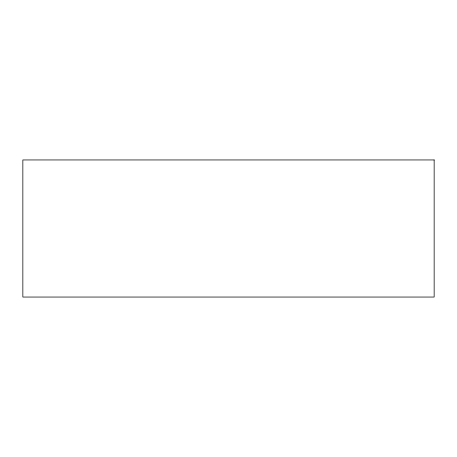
<?xml version="1.0" encoding="UTF-8"?>
<svg xmlns="http://www.w3.org/2000/svg" width="457" height="457" viewBox="0 0 457 457"><rect width="100%" height="100%" fill="white"/><g stroke="black" fill="none" stroke-linecap="round" stroke-linejoin="round"><path stroke-width="0.69" d="M434.15 159.95L22.85 159.95L22.85 297.05L434.15 297.05L434.15 159.95"/></g></svg>
